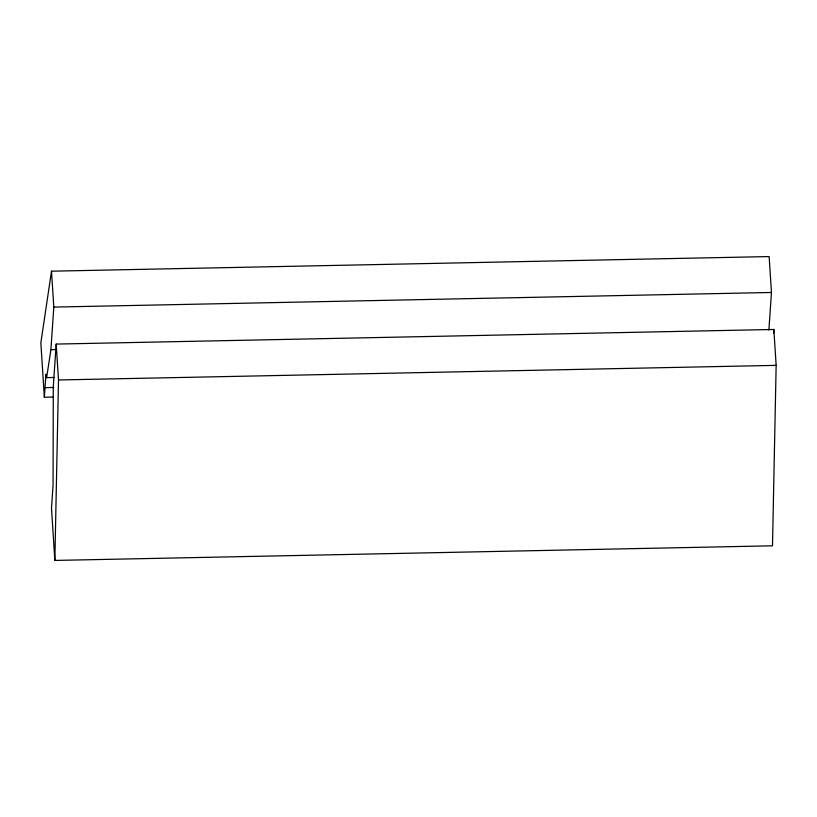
<?xml version="1.0" encoding="UTF-8"?>
<svg xmlns="http://www.w3.org/2000/svg" width="817" height="817" viewBox="0 0 817 817"><rect width="100%" height="100%" fill="white"/><g stroke="black" fill="none" stroke-linecap="round" stroke-linejoin="round"><path stroke-width="1.23" d="M54.851 560.431L58.507 379.976L56.189 344.08L773.842 329.465L776.15 365.362L772.494 545.807L54.851 560.431L51.491 508.205L53.064 485.175L53.289 386.676L56.189 344.08M53.268 397.062L44.353 397.246L45.926 374.206L46.63 377.628L54.269 377.474M46.63 377.628L50.909 349.686L53.81 307.09L51.502 271.193L769.144 256.569L771.462 292.476L768.899 330.058M773.587 333.224L773.842 329.465M51.502 271.193L40.85 342.844L44.353 397.246M53.81 307.09L771.462 292.476M50.909 349.686L56.005 349.584M58.507 379.976L776.15 365.362M45.006 387.646L53.922 387.462"/></g></svg>
